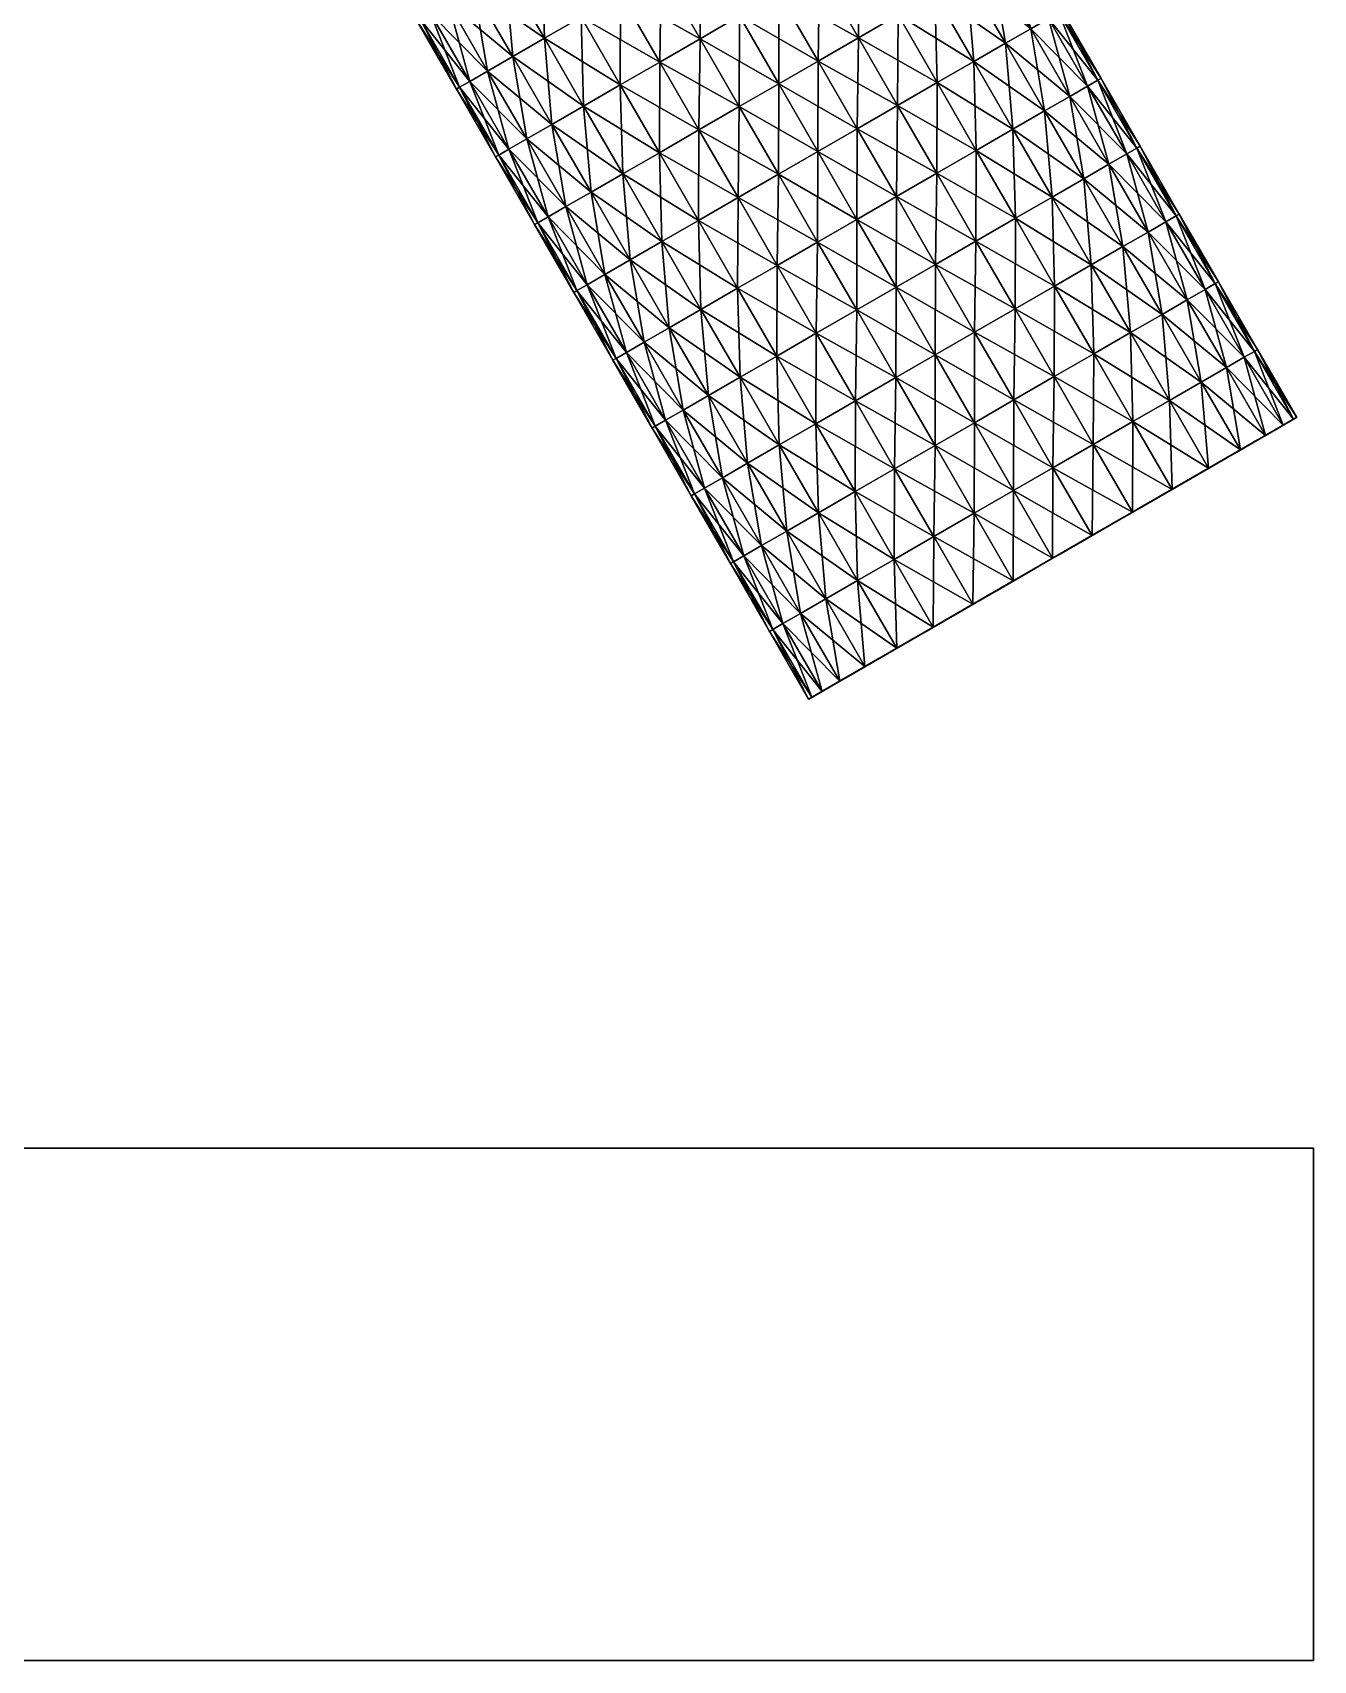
# Model space of a CAD drawing. Extents: x -5 to 5, y -7 to 5.
# Drawn here: x 0 to 5, y -7 to -0.64 of the extents above; entities that cross this region are included whole.
import ezdxf

# ---------------------------------------------------------------- set-up
doc = ezdxf.new("R2010")
doc.units = 0

msp = doc.modelspace()

# ---------------------------------------------------------------- linework, layer by layer
at = {"layer": 'Corpo'}
for points in [[(5, -7), (5, -5), (-5, -5), (-5, -7)], [(5, -5), (-5, -5), (-5, -5, 12), (5, -5, 12)], [(5, -7, 12), (5, -5, 12), (-5, -5, 12), (-5, -7, 12)], [(5, -7), (5, -5), (5, -5, 12), (5, -7, 12)], [(5, -7), (-5, -7), (-5, -7, 12), (5, -7, 12)]]:
    msp.add_3dface(points, dxfattribs=at)

# ---------------------------------------------------------------- meshes
at = {"layer": 'Layer0'}
mesh = msp.add_polyface(dxfattribs=at)
corners = [(1.05579, 0.200138, 3.27749), (1.24843, -0.041468, 3.45961), (1.20857, -0.064481, 3.27749), (1.04331, 0.192931, 3.1), (1.19609, -0.071688, 3.1), (1.05579, 0.200138, 2.92251), (1.20857, -0.064481, 2.92251), (1.09565, 0.223151, 2.74039), (1.24843, -0.041468, 2.74039), (1.53983, 0.12677, 3.94597), (1.69261, -0.137849, 3.94597), (1.41608, 0.055325, 3.80308), (1.56886, -0.209294, 3.80308), (1.31778, -0.001431, 3.63795), (1.47056, -0.26605, 3.63795), (1.40121, -0.306086, 3.45961), (1.36135, -0.3291, 3.27749), (1.34887, -0.336307, 3.1), (1.36135, -0.3291, 2.92251), (1.40121, -0.306086, 2.74039), (1.31778, -0.001431, 2.56205), (1.47056, -0.26605, 2.56205), (1.41608, 0.055325, 2.39692), (1.56886, -0.209294, 2.39692), (1.53983, 0.12677, 2.25403), (1.69261, -0.137849, 2.25403), (1.72164, -0.473913, 3.80308), (1.62333, -0.530669, 3.63795), (1.55399, -0.570705, 3.45961), (1.51413, -0.593718, 3.27749), (1.50165, -0.600926, 3.1), (1.51413, -0.593718, 2.92251), (1.55399, -0.570705, 2.74039), (1.62333, -0.530669, 2.56205), (1.70677, -0.835324, 3.45961)]
mesh.append_faces([[corners[k] for k in face] for face in [(0, 1, 2), (3, 2, 4), (5, 4, 6), (7, 6, 8), (9, 10, 11), (11, 10, 12), (11, 12, 13), (13, 12, 14), (13, 14, 1), (1, 14, 15), (1, 15, 2), (2, 15, 16), (2, 16, 4), (4, 16, 17), (4, 17, 6), (6, 17, 18), (6, 18, 8), (8, 18, 19), (8, 19, 20), (20, 19, 21), (20, 21, 22), (22, 21, 23), (22, 23, 24), (24, 23, 25), (12, 26, 14), (14, 26, 27), (14, 27, 15), (15, 27, 28), (15, 28, 16), (16, 28, 29), (16, 29, 17), (17, 29, 30), (17, 30, 18), (18, 30, 31), (18, 31, 19), (19, 31, 32), (19, 32, 21), (21, 32, 33), (21, 33, 23), (28, 34, 29)]])
mesh = msp.add_polyface(dxfattribs=at)
corners = [(3.50734, 0.204235, 3.45961), (3.69997, -0.03737, 3.27749), (3.66011, -0.060383, 3.45961), (3.59077, -0.10042, 2.56205), (3.64524, -0.421795, 2.39692), (3.74355, -0.365039, 2.56205), (3.66011, -0.060383, 2.74039), (3.81289, -0.325002, 2.74039), (3.69997, -0.03737, 2.92251), (3.85275, -0.301989, 2.92251), (3.71246, -0.030163, 3.1), (3.86523, -0.294782, 3.1), (3.85275, -0.301989, 3.27749), (3.81289, -0.325002, 3.45961), (3.59077, -0.10042, 3.63795), (3.74355, -0.365039, 3.63795), (3.49246, -0.157176, 3.80308), (3.64524, -0.421795, 3.80308), (3.5215, -0.49324, 2.25403), (3.67427, -0.757859, 2.25403), (3.79802, -0.686414, 2.39692), (3.89632, -0.629658, 2.56205), (3.96567, -0.589621, 2.74039), (4.00553, -0.566608, 2.92251), (4.01801, -0.559401, 3.1), (4.00553, -0.566608, 3.27749), (3.96567, -0.589621, 3.45961), (3.89632, -0.629658, 3.63795), (3.79802, -0.686414, 3.80308), (3.5215, -0.49324, 3.94597), (3.67427, -0.757859, 3.94597), (4.11845, -0.85424, 2.74039), (4.15831, -0.831227, 2.92251), (4.17079, -0.82402, 3.1), (4.15831, -0.831227, 3.27749), (4.11845, -0.85424, 3.45961)]
mesh.append_faces([[corners[k] for k in face] for face in [(0, 1, 2), (3, 4, 5), (3, 5, 6), (6, 5, 7), (6, 7, 8), (8, 7, 9), (8, 9, 10), (10, 9, 11), (10, 11, 1), (1, 11, 12), (1, 12, 2), (2, 12, 13), (2, 13, 14), (14, 13, 15), (14, 15, 16), (16, 15, 17), (18, 19, 4), (4, 19, 20), (4, 20, 5), (5, 20, 21), (5, 21, 7), (7, 21, 22), (7, 22, 9), (9, 22, 23), (9, 23, 11), (11, 23, 24), (11, 24, 12), (12, 24, 25), (12, 25, 13), (13, 25, 26), (13, 26, 15), (15, 26, 27), (15, 27, 17), (17, 27, 28), (17, 28, 29), (29, 28, 30), (22, 31, 23), (23, 32, 24), (24, 33, 25), (25, 34, 26), (26, 35, 27)]])
mesh = msp.add_polyface(dxfattribs=at)
corners = [(1.69261, -0.137849, 3.94597), (1.9884, -0.319899, 4.05949), (1.84538, -0.402468, 3.94597), (1.56886, -0.209294, 3.80308), (1.72164, -0.473913, 3.80308), (1.56886, -0.209294, 2.39692), (1.62333, -0.530669, 2.56205), (1.72164, -0.473913, 2.39692), (1.69261, -0.137849, 2.25403), (1.84538, -0.402468, 2.25403), (1.83562, -0.05528, 2.14051), (1.9884, -0.319899, 2.14051), (2.30056, -0.139672, 4.18559), (2.60705, -0.315544, 4.2), (2.45334, -0.404291, 4.18559), (2.14285, -0.230728, 4.13956), (2.29562, -0.495347, 4.13956), (2.14118, -0.584517, 4.05949), (1.99816, -0.667087, 3.94597), (1.87442, -0.738531, 3.80308), (1.62333, -0.530669, 3.63795), (1.77611, -0.795288, 3.63795), (1.55399, -0.570705, 3.45961), (1.55399, -0.570705, 2.74039), (1.70677, -0.835324, 2.74039), (1.77611, -0.795288, 2.56205), (1.87442, -0.738531, 2.39692), (1.99816, -0.667087, 2.25403), (2.14118, -0.584517, 2.14051), (2.14285, -0.230728, 2.06044), (2.29562, -0.495347, 2.06044), (2.30056, -0.139672, 2.01441), (2.45334, -0.404291, 2.01441), (2.45427, -0.050926, 2), (2.60705, -0.315544, 2), (2.75983, -0.580163, 4.2), (2.60612, -0.668909, 4.18559), (2.4484, -0.759966, 4.13956), (2.29395, -0.849136, 2.14051), (2.4484, -0.759966, 2.06044), (2.60612, -0.668909, 2.01441), (2.75983, -0.580163, 2)]
mesh.append_faces([[corners[k] for k in face] for face in [(0, 1, 2), (0, 2, 3), (3, 2, 4), (5, 6, 7), (5, 7, 8), (8, 7, 9), (10, 9, 11), (12, 13, 14), (12, 14, 15), (15, 14, 16), (15, 16, 1), (1, 16, 17), (1, 17, 2), (2, 17, 18), (2, 18, 4), (4, 18, 19), (4, 19, 20), (20, 21, 22), (23, 24, 6), (6, 25, 7), (7, 25, 26), (7, 26, 9), (9, 26, 27), (9, 27, 11), (11, 27, 28), (11, 28, 29), (29, 28, 30), (29, 30, 31), (31, 30, 32), (33, 32, 34), (13, 35, 14), (14, 35, 36), (14, 36, 16), (16, 36, 37), (16, 37, 17), (28, 38, 30), (30, 39, 32), (32, 39, 40), (32, 40, 34), (34, 40, 41)]])
mesh = msp.add_polyface(dxfattribs=at)
corners = [(2.76076, -0.226798, 2.01441), (2.75983, -0.580163, 2), (2.91354, -0.491417, 2.01441), (2.60705, -0.315544, 4.2), (2.91354, -0.491417, 4.18559), (2.75983, -0.580163, 4.2), (2.91261, -0.844782, 2), (3.06632, -0.756036, 2.01441), (3.07126, -0.400361, 2.06044), (3.22403, -0.66498, 2.06044), (3.2257, -0.31119, 2.14051), (3.37848, -0.575809, 2.14051), (3.36872, -0.228621, 2.25403), (3.5215, -0.49324, 2.25403), (3.2257, -0.31119, 4.05949), (3.5215, -0.49324, 3.94597), (3.37848, -0.575809, 4.05949), (3.07126, -0.400361, 4.13956), (3.22403, -0.66498, 4.13956), (3.06632, -0.756036, 4.18559), (2.91261, -0.844782, 4.2), (3.06538, -1.1094, 2), (3.2191, -1.02065, 2.01441), (3.37681, -0.929598, 2.06044), (3.53126, -0.840428, 2.14051), (3.67427, -0.757859, 2.25403), (3.67427, -0.757859, 3.94597), (3.53126, -0.840428, 4.05949), (3.37681, -0.929598, 4.13956), (3.2191, -1.02065, 4.18559), (3.06538, -1.1094, 4.2), (3.37187, -1.28527, 2.01441), (3.52959, -1.19422, 2.06044), (3.68404, -1.10505, 2.14051), (3.68404, -1.10505, 4.05949), (3.52959, -1.19422, 4.13956), (3.37187, -1.28527, 4.18559)]
mesh.append_faces([[corners[k] for k in face] for face in [(0, 1, 2), (3, 4, 5), (1, 6, 2), (2, 6, 7), (2, 7, 8), (8, 7, 9), (8, 9, 10), (10, 9, 11), (12, 11, 13), (14, 15, 16), (17, 16, 18), (17, 18, 4), (4, 18, 19), (4, 19, 5), (5, 19, 20), (6, 21, 7), (7, 21, 22), (7, 22, 9), (9, 22, 23), (9, 23, 11), (11, 23, 24), (11, 24, 13), (13, 24, 25), (15, 26, 16), (16, 26, 27), (16, 27, 18), (18, 27, 28), (18, 28, 19), (19, 28, 29), (19, 29, 20), (20, 29, 30), (22, 31, 23), (23, 31, 32), (23, 32, 24), (24, 32, 33), (27, 34, 28), (28, 34, 35), (28, 35, 29), (29, 35, 36), (29, 36, 30)]])
mesh = msp.add_polyface(dxfattribs=at)
corners = [(2.14118, -0.584517, 4.05949), (2.4484, -0.759966, 4.13956), (2.29395, -0.849136, 4.05949), (2.29562, -0.495347, 2.06044), (2.29395, -0.849136, 2.14051), (2.4484, -0.759966, 2.06044), (2.60612, -0.668909, 4.18559), (2.75889, -0.933528, 4.18559), (2.60118, -1.02458, 4.13956), (2.44673, -1.11376, 4.05949), (2.15094, -0.931706, 3.94597), (2.30372, -1.19632, 3.94597), (2.30372, -1.19632, 2.25403), (2.44673, -1.11376, 2.14051), (2.60118, -1.02458, 2.06044), (2.60612, -0.668909, 2.01441), (2.75889, -0.933528, 2.01441), (2.75396, -1.2892, 4.13956), (2.59951, -1.37837, 4.05949), (2.4565, -1.46094, 3.94597), (2.17997, -1.26777, 3.80308), (2.33275, -1.53239, 3.80308), (2.17997, -1.26777, 2.39692), (2.33275, -1.53239, 2.39692), (2.4565, -1.46094, 2.25403), (2.59951, -1.37837, 2.14051), (2.75396, -1.2892, 2.06044), (2.75229, -1.64299, 4.05949), (2.60927, -1.72556, 3.94597), (2.48553, -1.79701, 3.80308), (2.23444, -1.58914, 3.63795), (2.38722, -1.85376, 3.63795), (2.1651, -1.62918, 3.45961), (2.31788, -1.8938, 3.45961), (2.23444, -1.58914, 2.56205), (2.31788, -1.8938, 2.74039), (2.38722, -1.85376, 2.56205), (2.48553, -1.79701, 2.39692), (2.60927, -1.72556, 2.25403), (2.75229, -1.64299, 2.14051), (2.76205, -1.99018, 3.94597)]
mesh.append_faces([[corners[k] for k in face] for face in [(0, 1, 2), (3, 4, 5), (6, 7, 1), (1, 7, 8), (1, 8, 2), (2, 8, 9), (2, 9, 10), (10, 9, 11), (4, 12, 13), (4, 13, 5), (5, 13, 14), (5, 14, 15), (15, 14, 16), (8, 17, 9), (9, 17, 18), (9, 18, 11), (11, 18, 19), (11, 19, 20), (20, 19, 21), (22, 23, 12), (12, 23, 24), (12, 24, 13), (13, 24, 25), (13, 25, 14), (14, 25, 26), (18, 27, 19), (19, 27, 28), (19, 28, 21), (21, 28, 29), (21, 29, 30), (30, 29, 31), (32, 31, 33), (34, 35, 36), (34, 36, 23), (23, 36, 37), (23, 37, 24), (24, 37, 38), (24, 38, 25), (25, 38, 39), (28, 40, 29)]])
mesh = msp.add_polyface(dxfattribs=at)
corners = [(1.62333, -0.530669, 3.63795), (1.87442, -0.738531, 3.80308), (1.77611, -0.795288, 3.63795), (1.55399, -0.570705, 3.45961), (1.70677, -0.835324, 3.45961), (1.51413, -0.593718, 3.27749), (1.66691, -0.858337, 3.27749), (1.50165, -0.600926, 3.1), (1.65442, -0.865544, 3.1), (1.51413, -0.593718, 2.92251), (1.66691, -0.858337, 2.92251), (1.55399, -0.570705, 2.74039), (1.70677, -0.835324, 2.74039), (1.62333, -0.530669, 2.56205), (1.77611, -0.795288, 2.56205), (2.14118, -0.584517, 4.05949), (2.29395, -0.849136, 4.05949), (1.99816, -0.667087, 3.94597), (2.15094, -0.931706, 3.94597), (2.02719, -1.00315, 3.80308), (1.92889, -1.05991, 3.63795), (1.85954, -1.09994, 3.45961), (1.81968, -1.12296, 3.27749), (1.8072, -1.13016, 3.1), (1.81968, -1.12296, 2.92251), (1.85954, -1.09994, 2.74039), (1.92889, -1.05991, 2.56205), (1.87442, -0.738531, 2.39692), (2.02719, -1.00315, 2.39692), (1.99816, -0.667087, 2.25403), (2.15094, -0.931706, 2.25403), (2.14118, -0.584517, 2.14051), (2.29395, -0.849136, 2.14051), (2.30372, -1.19632, 3.94597), (2.17997, -1.26777, 3.80308), (2.08167, -1.32453, 2.56205), (2.17997, -1.26777, 2.39692), (2.30372, -1.19632, 2.25403)]
mesh.append_faces([[corners[k] for k in face] for face in [(0, 1, 2), (3, 2, 4), (5, 4, 6), (5, 6, 7), (7, 6, 8), (7, 8, 9), (9, 8, 10), (9, 10, 11), (11, 10, 12), (13, 12, 14), (15, 16, 17), (17, 16, 18), (17, 18, 1), (1, 18, 19), (1, 19, 2), (2, 19, 20), (2, 20, 4), (4, 20, 21), (4, 21, 6), (6, 21, 22), (6, 22, 8), (8, 22, 23), (8, 23, 10), (10, 23, 24), (10, 24, 12), (12, 24, 25), (12, 25, 14), (14, 25, 26), (14, 26, 27), (27, 26, 28), (27, 28, 29), (29, 28, 30), (29, 30, 31), (31, 30, 32), (18, 33, 19), (19, 33, 34), (19, 34, 20), (26, 35, 28), (28, 36, 30), (30, 36, 37), (30, 37, 32)]])
mesh = msp.add_polyface(dxfattribs=at)
corners = [(3.53126, -0.840428, 2.14051), (3.68404, -1.10505, 2.14051), (3.67427, -0.757859, 2.25403), (3.82705, -1.02248, 2.25403), (3.79802, -0.686414, 2.39692), (3.9508, -0.951033, 2.39692), (3.89632, -0.629658, 2.56205), (4.0491, -0.894277, 2.56205), (3.96567, -0.589621, 2.74039), (4.11845, -0.85424, 2.74039), (4.00553, -0.566608, 2.92251), (4.15831, -0.831227, 2.92251), (4.01801, -0.559401, 3.1), (4.17079, -0.82402, 3.1), (4.00553, -0.566608, 3.27749), (4.15831, -0.831227, 3.27749), (3.96567, -0.589621, 3.45961), (4.11845, -0.85424, 3.45961), (3.89632, -0.629658, 3.63795), (4.0491, -0.894277, 3.63795), (3.79802, -0.686414, 3.80308), (3.9508, -0.951033, 3.80308), (3.67427, -0.757859, 3.94597), (3.82705, -1.02248, 3.94597), (3.53126, -0.840428, 4.05949), (3.68404, -1.10505, 4.05949), (3.83681, -1.36967, 2.14051), (3.97983, -1.2871, 2.25403), (4.10357, -1.21565, 2.39692), (4.20188, -1.1589, 2.56205), (4.27122, -1.11886, 2.74039), (4.31108, -1.09585, 2.92251), (4.32357, -1.08864, 3.1), (4.31108, -1.09585, 3.27749), (4.27122, -1.11886, 3.45961), (4.20188, -1.1589, 3.63795), (4.10357, -1.21565, 3.80308), (3.97983, -1.2871, 3.94597)]
mesh.append_faces([[corners[k] for k in face] for face in [(0, 1, 2), (2, 1, 3), (2, 3, 4), (4, 3, 5), (4, 5, 6), (6, 5, 7), (6, 7, 8), (8, 7, 9), (10, 9, 11), (12, 11, 13), (14, 13, 15), (16, 15, 17), (18, 17, 19), (18, 19, 20), (20, 19, 21), (20, 21, 22), (22, 21, 23), (22, 23, 24), (24, 23, 25), (1, 26, 3), (3, 27, 5), (5, 27, 28), (5, 28, 7), (7, 28, 29), (7, 29, 9), (9, 29, 30), (9, 30, 11), (11, 30, 31), (11, 31, 13), (13, 31, 32), (13, 32, 15), (15, 32, 33), (15, 33, 17), (17, 33, 34), (17, 34, 19), (19, 34, 35), (19, 35, 21), (21, 35, 36), (21, 36, 23), (23, 37, 25)]])
mesh = msp.add_polyface(dxfattribs=at)
corners = [(2.75983, -0.580163, 4.2), (2.91261, -0.844782, 4.2), (2.60612, -0.668909, 4.18559), (2.75889, -0.933528, 4.18559), (2.60612, -0.668909, 2.01441), (2.75889, -0.933528, 2.01441), (2.75983, -0.580163, 2), (2.91261, -0.844782, 2), (3.06538, -1.1094, 4.2), (2.91167, -1.19815, 4.18559), (2.60118, -1.02458, 4.13956), (2.75396, -1.2892, 4.13956), (2.60118, -1.02458, 2.06044), (2.75396, -1.2892, 2.06044), (2.91167, -1.19815, 2.01441), (3.06538, -1.1094, 2), (3.21816, -1.37402, 4.2), (3.06445, -1.46277, 4.18559), (2.90673, -1.55382, 4.13956), (2.59951, -1.37837, 4.05949), (2.75229, -1.64299, 4.05949), (2.59951, -1.37837, 2.14051), (2.75229, -1.64299, 2.14051), (2.90673, -1.55382, 2.06044), (3.06445, -1.46277, 2.01441), (3.21816, -1.37402, 2), (3.37094, -1.63864, 4.2), (3.21723, -1.72738, 4.18559), (3.05951, -1.81844, 4.13956), (2.90506, -1.90761, 4.05949), (2.60927, -1.72556, 3.94597), (2.60927, -1.72556, 2.25403), (2.76205, -1.99018, 2.25403), (2.90506, -1.90761, 2.14051), (3.05951, -1.81844, 2.06044), (3.21723, -1.72738, 2.01441), (3.37094, -1.63864, 2), (3.52372, -1.90326, 4.2), (3.37, -1.992, 2.01441), (3.52372, -1.90326, 2)]
mesh.append_faces([[corners[k] for k in face] for face in [(0, 1, 2), (2, 1, 3), (4, 5, 6), (6, 5, 7), (1, 8, 3), (3, 8, 9), (3, 9, 10), (10, 9, 11), (12, 13, 5), (5, 13, 14), (5, 14, 7), (7, 14, 15), (8, 16, 9), (9, 16, 17), (9, 17, 11), (11, 17, 18), (11, 18, 19), (19, 18, 20), (21, 22, 13), (13, 22, 23), (13, 23, 14), (14, 23, 24), (14, 24, 15), (15, 24, 25), (16, 26, 17), (17, 26, 27), (17, 27, 18), (18, 27, 28), (18, 28, 20), (20, 28, 29), (20, 29, 30), (31, 32, 22), (22, 33, 23), (23, 33, 34), (23, 34, 24), (24, 34, 35), (24, 35, 25), (25, 35, 36), (26, 37, 27), (35, 38, 36), (36, 38, 39)]])
mesh = msp.add_polyface(dxfattribs=at)
corners = [(1.92889, -1.05991, 3.63795), (2.17997, -1.26777, 3.80308), (2.08167, -1.32453, 3.63795), (1.85954, -1.09994, 3.45961), (2.01232, -1.36456, 3.45961), (1.81968, -1.12296, 3.27749), (1.97246, -1.38758, 3.27749), (1.8072, -1.13016, 3.1), (1.95998, -1.39478, 3.1), (1.81968, -1.12296, 2.92251), (1.97246, -1.38758, 2.92251), (1.85954, -1.09994, 2.74039), (2.01232, -1.36456, 2.74039), (1.92889, -1.05991, 2.56205), (2.08167, -1.32453, 2.56205), (2.02719, -1.00315, 2.39692), (2.17997, -1.26777, 2.39692), (2.33275, -1.53239, 3.80308), (2.23444, -1.58914, 3.63795), (2.1651, -1.62918, 3.45961), (2.12524, -1.65219, 3.27749), (2.11276, -1.6594, 3.1), (2.12524, -1.65219, 2.92251), (2.1651, -1.62918, 2.74039), (2.23444, -1.58914, 2.56205), (2.33275, -1.53239, 2.39692), (2.38722, -1.85376, 3.63795), (2.31788, -1.8938, 3.45961), (2.27802, -1.91681, 3.27749), (2.26553, -1.92402, 3.1), (2.27802, -1.91681, 2.92251), (2.31788, -1.8938, 2.74039)]
mesh.append_faces([[corners[k] for k in face] for face in [(0, 1, 2), (0, 2, 3), (3, 2, 4), (3, 4, 5), (5, 4, 6), (5, 6, 7), (7, 6, 8), (7, 8, 9), (9, 8, 10), (9, 10, 11), (11, 10, 12), (11, 12, 13), (13, 12, 14), (15, 14, 16), (1, 17, 2), (2, 17, 18), (2, 18, 4), (4, 18, 19), (4, 19, 6), (6, 19, 20), (6, 20, 8), (8, 20, 21), (8, 21, 10), (10, 21, 22), (10, 22, 12), (12, 22, 23), (12, 23, 14), (14, 23, 24), (14, 24, 16), (16, 24, 25), (18, 26, 19), (19, 27, 20), (20, 27, 28), (20, 28, 21), (21, 28, 29), (21, 29, 22), (22, 29, 30), (22, 30, 23), (23, 30, 31), (23, 31, 24)]])
mesh = msp.add_polyface(dxfattribs=at)
corners = [(3.06538, -1.1094, 2), (3.21816, -1.37402, 2), (3.2191, -1.02065, 2.01441), (3.37187, -1.28527, 2.01441), (3.06538, -1.1094, 4.2), (3.37187, -1.28527, 4.18559), (3.21816, -1.37402, 4.2), (3.37094, -1.63864, 2), (3.52465, -1.54989, 2.01441), (3.52959, -1.19422, 2.06044), (3.68237, -1.45884, 2.06044), (3.68404, -1.10505, 2.14051), (3.83681, -1.36967, 2.14051), (3.82705, -1.02248, 2.25403), (3.97983, -1.2871, 2.25403), (3.82705, -1.02248, 3.94597), (4.10357, -1.21565, 3.80308), (3.97983, -1.2871, 3.94597), (3.68404, -1.10505, 4.05949), (3.83681, -1.36967, 4.05949), (3.52959, -1.19422, 4.13956), (3.68237, -1.45884, 4.13956), (3.52465, -1.54989, 4.18559), (3.37094, -1.63864, 4.2), (3.67743, -1.81451, 2.01441), (3.83514, -1.72346, 2.06044), (3.98959, -1.63428, 2.14051), (4.13261, -1.55172, 2.25403), (4.10357, -1.21565, 2.39692), (4.25635, -1.48027, 2.39692), (4.20188, -1.1589, 2.56205), (4.20188, -1.1589, 3.63795), (4.35466, -1.42351, 3.63795), (4.25635, -1.48027, 3.80308), (4.13261, -1.55172, 3.94597), (3.98959, -1.63428, 4.05949), (3.83514, -1.72346, 4.13956), (3.67743, -1.81451, 4.18559), (4.14237, -1.8989, 2.14051), (4.28538, -1.81633, 2.25403), (4.40913, -1.74489, 3.80308), (4.28538, -1.81633, 3.94597)]
mesh.append_faces([[corners[k] for k in face] for face in [(0, 1, 2), (2, 1, 3), (4, 5, 6), (1, 7, 3), (3, 7, 8), (3, 8, 9), (9, 8, 10), (9, 10, 11), (11, 10, 12), (13, 12, 14), (15, 16, 17), (18, 17, 19), (18, 19, 20), (20, 19, 21), (20, 21, 5), (5, 21, 22), (5, 22, 6), (6, 22, 23), (8, 24, 10), (10, 24, 25), (10, 25, 12), (12, 25, 26), (12, 26, 14), (14, 26, 27), (14, 27, 28), (28, 27, 29), (28, 29, 30), (31, 32, 16), (16, 32, 33), (16, 33, 17), (17, 33, 34), (17, 34, 19), (19, 34, 35), (19, 35, 21), (21, 35, 36), (21, 36, 22), (22, 37, 23), (26, 38, 27), (27, 39, 29), (33, 40, 34), (34, 41, 35)]])
mesh = msp.add_polyface(dxfattribs=at)
corners = [(4.20188, -1.1589, 2.56205), (4.25635, -1.48027, 2.39692), (4.35466, -1.42351, 2.56205), (4.27122, -1.11886, 2.74039), (4.424, -1.38348, 2.74039), (4.31108, -1.09585, 2.92251), (4.46386, -1.36046, 2.92251), (4.32357, -1.08864, 3.1), (4.47635, -1.35326, 3.1), (4.31108, -1.09585, 3.27749), (4.46386, -1.36046, 3.27749), (4.27122, -1.11886, 3.45961), (4.424, -1.38348, 3.45961), (4.20188, -1.1589, 3.63795), (4.35466, -1.42351, 3.63795), (4.28538, -1.81633, 2.25403), (4.40913, -1.74489, 2.39692), (4.50743, -1.68813, 2.56205), (4.57678, -1.6481, 2.74039), (4.61664, -1.62508, 2.92251), (4.62912, -1.61788, 3.1), (4.61664, -1.62508, 3.27749), (4.57678, -1.6481, 3.45961), (4.50743, -1.68813, 3.63795), (4.25635, -1.48027, 3.80308), (4.40913, -1.74489, 3.80308), (4.13261, -1.55172, 3.94597), (4.28538, -1.81633, 3.94597), (4.66021, -1.95275, 2.56205), (4.72956, -1.91272, 2.74039), (4.76942, -1.8897, 2.92251), (4.7819, -1.8825, 3.1), (4.76942, -1.8897, 3.27749), (4.72956, -1.91272, 3.45961), (4.66021, -1.95275, 3.63795)]
mesh.append_faces([[corners[k] for k in face] for face in [(0, 1, 2), (0, 2, 3), (3, 2, 4), (3, 4, 5), (5, 4, 6), (5, 6, 7), (7, 6, 8), (7, 8, 9), (9, 8, 10), (9, 10, 11), (11, 10, 12), (11, 12, 13), (13, 12, 14), (1, 15, 16), (1, 16, 2), (2, 16, 17), (2, 17, 4), (4, 17, 18), (4, 18, 6), (6, 18, 19), (6, 19, 8), (8, 19, 20), (8, 20, 10), (10, 20, 21), (10, 21, 12), (12, 21, 22), (12, 22, 14), (14, 22, 23), (14, 23, 24), (24, 23, 25), (26, 25, 27), (17, 28, 18), (18, 29, 19), (19, 29, 30), (19, 30, 20), (20, 30, 31), (20, 31, 21), (21, 31, 32), (21, 32, 22), (22, 33, 23), (23, 34, 25)]])
mesh = msp.add_polyface(dxfattribs=at)
corners = [(3.37094, -1.63864, 2), (3.52372, -1.90326, 2), (3.52465, -1.54989, 2.01441), (3.67743, -1.81451, 2.01441), (3.52465, -1.54989, 4.18559), (3.83514, -1.72346, 4.13956), (3.67743, -1.81451, 4.18559), (3.37094, -1.63864, 4.2), (3.52372, -1.90326, 4.2), (3.6765, -2.16788, 2), (3.83021, -2.07913, 2.01441), (3.83514, -1.72346, 2.06044), (3.98792, -1.98807, 2.06044), (3.98959, -1.63428, 2.14051), (4.14237, -1.8989, 2.14051), (4.13261, -1.55172, 2.25403), (4.28538, -1.81633, 2.25403), (3.98959, -1.63428, 4.05949), (4.28538, -1.81633, 3.94597), (4.14237, -1.8989, 4.05949), (3.98792, -1.98807, 4.13956), (3.83021, -2.07913, 4.18559), (3.6765, -2.16788, 4.2), (3.82927, -2.4325, 2), (3.98299, -2.34375, 2.01441), (4.1407, -2.25269, 2.06044), (4.29515, -2.16352, 2.14051), (4.29515, -2.16352, 4.05949), (4.1407, -2.25269, 4.13956), (3.98299, -2.34375, 4.18559), (3.82927, -2.4325, 4.2), (3.98205, -2.69711, 2), (4.13576, -2.60837, 2.01441), (4.29348, -2.51731, 2.06044), (4.29348, -2.51731, 4.13956), (4.13576, -2.60837, 4.18559), (3.98205, -2.69711, 4.2)]
mesh.append_faces([[corners[k] for k in face] for face in [(0, 1, 2), (2, 1, 3), (4, 5, 6), (7, 6, 8), (1, 9, 3), (3, 9, 10), (3, 10, 11), (11, 10, 12), (11, 12, 13), (13, 12, 14), (15, 14, 16), (17, 18, 19), (17, 19, 5), (5, 19, 20), (5, 20, 6), (6, 20, 21), (6, 21, 8), (8, 21, 22), (9, 23, 10), (10, 23, 24), (10, 24, 12), (12, 24, 25), (12, 25, 14), (14, 25, 26), (14, 26, 16), (19, 27, 20), (20, 27, 28), (20, 28, 21), (21, 28, 29), (21, 29, 22), (22, 29, 30), (23, 31, 24), (24, 31, 32), (24, 32, 25), (25, 32, 33), (25, 33, 26), (28, 34, 29), (29, 34, 35), (29, 35, 30), (30, 35, 36)]])
mesh = msp.add_polyface(dxfattribs=at)
corners = [(2.60927, -1.72556, 3.94597), (2.90506, -1.90761, 4.05949), (2.76205, -1.99018, 3.94597), (2.48553, -1.79701, 3.80308), (2.6383, -2.06163, 3.80308), (2.38722, -1.85376, 3.63795), (2.54, -2.11838, 3.63795), (2.31788, -1.8938, 3.45961), (2.47065, -2.15842, 3.45961), (2.27802, -1.91681, 3.27749), (2.43079, -2.18143, 3.27749), (2.26553, -1.92402, 3.1), (2.41831, -2.18864, 3.1), (2.27802, -1.91681, 2.92251), (2.43079, -2.18143, 2.92251), (2.31788, -1.8938, 2.74039), (2.47065, -2.15842, 2.74039), (2.38722, -1.85376, 2.56205), (2.54, -2.11838, 2.56205), (2.48553, -1.79701, 2.39692), (2.6383, -2.06163, 2.39692), (2.60927, -1.72556, 2.25403), (2.76205, -1.99018, 2.25403), (2.75229, -1.64299, 2.14051), (2.90506, -1.90761, 2.14051), (3.05784, -2.17223, 4.05949), (2.91483, -2.2548, 3.94597), (2.79108, -2.32625, 3.80308), (2.69278, -2.383, 3.63795), (2.62343, -2.42304, 3.45961), (2.58357, -2.44605, 3.27749), (2.57109, -2.45326, 3.1), (2.58357, -2.44605, 2.92251), (2.62343, -2.42304, 2.74039), (2.69278, -2.383, 2.56205), (2.79108, -2.32625, 2.39692), (2.91483, -2.2548, 2.25403), (3.05784, -2.17223, 2.14051)]
mesh.append_faces([[corners[k] for k in face] for face in [(0, 1, 2), (3, 2, 4), (3, 4, 5), (5, 4, 6), (5, 6, 7), (7, 6, 8), (7, 8, 9), (9, 8, 10), (9, 10, 11), (11, 10, 12), (11, 12, 13), (13, 12, 14), (13, 14, 15), (15, 14, 16), (15, 16, 17), (17, 16, 18), (17, 18, 19), (19, 18, 20), (19, 20, 21), (21, 20, 22), (23, 22, 24), (1, 25, 2), (2, 25, 26), (2, 26, 4), (4, 26, 27), (4, 27, 6), (6, 27, 28), (6, 28, 8), (8, 28, 29), (8, 29, 10), (10, 30, 12), (12, 31, 14), (14, 32, 16), (16, 33, 18), (18, 33, 34), (18, 34, 20), (20, 34, 35), (20, 35, 22), (22, 35, 36), (22, 36, 24), (24, 36, 37)]])
mesh = msp.add_polyface(dxfattribs=at)
corners = [(4.28538, -1.81633, 2.25403), (4.29515, -2.16352, 2.14051), (4.43816, -2.08095, 2.25403), (4.40913, -1.74489, 2.39692), (4.56191, -2.00951, 2.39692), (4.50743, -1.68813, 2.56205), (4.66021, -1.95275, 2.56205), (4.57678, -1.6481, 2.74039), (4.72956, -1.91272, 2.74039), (4.57678, -1.6481, 3.45961), (4.76942, -1.8897, 3.27749), (4.72956, -1.91272, 3.45961), (4.50743, -1.68813, 3.63795), (4.66021, -1.95275, 3.63795), (4.40913, -1.74489, 3.80308), (4.56191, -2.00951, 3.80308), (4.28538, -1.81633, 3.94597), (4.43816, -2.08095, 3.94597), (4.14237, -1.8989, 4.05949), (4.29515, -2.16352, 4.05949), (4.29348, -2.51731, 2.06044), (4.44793, -2.42814, 2.14051), (4.59094, -2.34557, 2.25403), (4.71469, -2.27413, 2.39692), (4.81299, -2.21737, 2.56205), (4.88234, -2.17733, 2.74039), (4.76942, -1.8897, 2.92251), (4.9222, -2.15432, 2.92251), (4.7819, -1.8825, 3.1), (4.93468, -2.14711, 3.1), (4.9222, -2.15432, 3.27749), (4.88234, -2.17733, 3.45961), (4.81299, -2.21737, 3.63795), (4.71469, -2.27413, 3.80308), (4.59094, -2.34557, 3.94597), (4.44793, -2.42814, 4.05949), (4.1407, -2.25269, 4.13956), (4.29348, -2.51731, 4.13956)]
mesh.append_faces([[corners[k] for k in face] for face in [(0, 1, 2), (0, 2, 3), (3, 2, 4), (3, 4, 5), (5, 4, 6), (7, 6, 8), (9, 10, 11), (12, 11, 13), (14, 13, 15), (14, 15, 16), (16, 15, 17), (16, 17, 18), (18, 17, 19), (1, 20, 21), (1, 21, 2), (2, 21, 22), (2, 22, 4), (4, 22, 23), (4, 23, 6), (6, 23, 24), (6, 24, 8), (8, 24, 25), (8, 25, 26), (26, 25, 27), (26, 27, 28), (28, 27, 29), (28, 29, 10), (10, 29, 30), (10, 30, 11), (11, 30, 31), (11, 31, 13), (13, 31, 32), (13, 32, 15), (15, 32, 33), (15, 33, 17), (17, 33, 34), (17, 34, 19), (19, 34, 35), (19, 35, 36), (36, 35, 37)]])
mesh = msp.add_polyface(dxfattribs=at)
corners = [(3.21723, -1.72738, 4.18559), (3.52372, -1.90326, 4.2), (3.37, -1.992, 4.18559), (3.05951, -1.81844, 4.13956), (3.21229, -2.08306, 4.13956), (2.90506, -1.90761, 4.05949), (3.05784, -2.17223, 4.05949), (2.90506, -1.90761, 2.14051), (3.05784, -2.17223, 2.14051), (3.05951, -1.81844, 2.06044), (3.21229, -2.08306, 2.06044), (3.21723, -1.72738, 2.01441), (3.37, -1.992, 2.01441), (3.6765, -2.16788, 4.2), (3.52278, -2.25662, 4.18559), (3.36507, -2.34768, 4.13956), (3.21062, -2.43685, 4.05949), (2.91483, -2.2548, 3.94597), (3.06761, -2.51942, 3.94597), (2.91483, -2.2548, 2.25403), (2.94386, -2.59086, 2.39692), (3.06761, -2.51942, 2.25403), (3.21062, -2.43685, 2.14051), (3.36507, -2.34768, 2.06044), (3.52278, -2.25662, 2.01441), (3.52372, -1.90326, 2), (3.6765, -2.16788, 2), (3.82927, -2.4325, 4.2), (3.67556, -2.52124, 4.18559), (3.51785, -2.6123, 4.13956), (3.3634, -2.70147, 4.05949), (3.22038, -2.78404, 2.25403), (3.3634, -2.70147, 2.14051), (3.51785, -2.6123, 2.06044), (3.67556, -2.52124, 2.01441), (3.82927, -2.4325, 2), (3.98205, -2.69711, 4.2), (3.82834, -2.78586, 2.01441)]
mesh.append_faces([[corners[k] for k in face] for face in [(0, 1, 2), (0, 2, 3), (3, 2, 4), (3, 4, 5), (5, 4, 6), (7, 8, 9), (9, 8, 10), (9, 10, 11), (11, 10, 12), (1, 13, 2), (2, 13, 14), (2, 14, 4), (4, 14, 15), (4, 15, 6), (6, 15, 16), (6, 16, 17), (17, 16, 18), (19, 20, 21), (19, 21, 8), (8, 21, 22), (8, 22, 10), (10, 22, 23), (10, 23, 12), (12, 23, 24), (12, 24, 25), (25, 24, 26), (13, 27, 14), (14, 27, 28), (14, 28, 15), (15, 28, 29), (15, 29, 16), (16, 30, 18), (21, 31, 22), (22, 32, 23), (23, 32, 33), (23, 33, 24), (24, 33, 34), (24, 34, 26), (26, 34, 35), (27, 36, 28), (34, 37, 35)]])
mesh = msp.add_polyface(dxfattribs=at)
corners = [(2.43079, -2.18143, 3.27749), (2.62343, -2.42304, 3.45961), (2.58357, -2.44605, 3.27749), (2.41831, -2.18864, 3.1), (2.57109, -2.45326, 3.1), (2.43079, -2.18143, 2.92251), (2.58357, -2.44605, 2.92251), (2.47065, -2.15842, 2.74039), (2.62343, -2.42304, 2.74039), (2.91483, -2.2548, 3.94597), (3.06761, -2.51942, 3.94597), (2.79108, -2.32625, 3.80308), (2.94386, -2.59086, 3.80308), (2.69278, -2.383, 3.63795), (2.84556, -2.64762, 3.63795), (2.77621, -2.68766, 3.45961), (2.73635, -2.71067, 3.27749), (2.72387, -2.71788, 3.1), (2.73635, -2.71067, 2.92251), (2.77621, -2.68766, 2.74039), (2.69278, -2.383, 2.56205), (2.84556, -2.64762, 2.56205), (2.79108, -2.32625, 2.39692), (2.94386, -2.59086, 2.39692), (2.91483, -2.2548, 2.25403), (3.09664, -2.85548, 3.80308), (2.99833, -2.91224, 3.63795), (2.92899, -2.95228, 3.45961), (2.88913, -2.97529, 3.27749), (2.87665, -2.9825, 3.1), (2.88913, -2.97529, 2.92251), (2.92899, -2.95228, 2.74039), (2.99833, -2.91224, 2.56205), (3.04191, -3.23991, 3.27749), (3.02942, -3.24711, 3.1), (3.04191, -3.23991, 2.92251)]
mesh.append_faces([[corners[k] for k in face] for face in [(0, 1, 2), (3, 2, 4), (5, 4, 6), (7, 6, 8), (9, 10, 11), (11, 10, 12), (11, 12, 13), (13, 12, 14), (13, 14, 1), (1, 14, 15), (1, 15, 2), (2, 15, 16), (2, 16, 4), (4, 16, 17), (4, 17, 6), (6, 17, 18), (6, 18, 8), (8, 18, 19), (8, 19, 20), (20, 19, 21), (20, 21, 22), (22, 21, 23), (22, 23, 24), (12, 25, 14), (14, 26, 15), (15, 26, 27), (15, 27, 16), (16, 27, 28), (16, 28, 17), (17, 28, 29), (17, 29, 18), (18, 29, 30), (18, 30, 19), (19, 30, 31), (19, 31, 21), (21, 31, 32), (21, 32, 23), (28, 33, 29), (29, 34, 30), (30, 35, 31)]])
mesh = msp.add_polyface(dxfattribs=at)
corners = [(3.98205, -2.69711, 4.2), (3.98205, -2.69711, 2), (4.05497, -2.65501, 4.19677), (4.12747, -2.61316, 4.18711), (4.19911, -2.5718, 4.17107), (4.26948, -2.53117, 4.14874), (4.33816, -2.49152, 4.12025), (4.40475, -2.45307, 4.08578), (4.46886, -2.41605, 4.04553), (4.53012, -2.38069, 3.99972), (4.58815, -2.34718, 3.94864), (4.64263, -2.31573, 3.89257), (4.69324, -2.28651, 3.83186), (4.73967, -2.2597, 3.76685), (4.78165, -2.23546, 3.69792), (4.81895, -2.21393, 3.62549), (4.85133, -2.19524, 3.54998), (4.87861, -2.17949, 3.47182), (4.90063, -2.16678, 3.39148), (4.91725, -2.15718, 3.30943), (4.92839, -2.15074, 3.22615), (4.93398, -2.14752, 3.14213), (4.93398, -2.14752, 3.05787), (4.92839, -2.15074, 2.97385), (4.91725, -2.15718, 2.89057), (4.90063, -2.16678, 2.80852), (4.87861, -2.17949, 2.72818), (4.85133, -2.19524, 2.65002), (4.81895, -2.21393, 2.57451), (4.78165, -2.23546, 2.50208), (4.73967, -2.2597, 2.43315), (4.69324, -2.28651, 2.36814), (4.64263, -2.31573, 2.30743), (4.58815, -2.34718, 2.25136), (4.53012, -2.38069, 2.20028), (4.46886, -2.41605, 2.15447), (4.40475, -2.45307, 2.11422), (4.33816, -2.49152, 2.07975), (4.26948, -2.53117, 2.05126), (4.19911, -2.5718, 2.02893), (4.12747, -2.61316, 2.01289), (4.05497, -2.65501, 2.00323), (3.90913, -2.73922, 2.00323), (3.83663, -2.78107, 2.01289), (3.76499, -2.82243, 2.02893), (3.69462, -2.86306, 2.05126), (3.62594, -2.90271, 2.07975), (3.55935, -2.94116, 2.11422), (3.49524, -2.97817, 2.15447), (3.43399, -3.01354, 2.20028), (3.37595, -3.04705, 2.25136), (3.32147, -3.0785, 2.30743), (3.27086, -3.10772, 2.36814), (3.22443, -3.13453, 2.43315), (3.18245, -3.15877, 2.50208), (3.14516, -3.1803, 2.57451), (3.11277, -3.19899, 2.65002), (3.08549, -3.21474, 2.72818), (3.06348, -3.22745, 2.80852), (3.04685, -3.23705, 2.89057), (3.03571, -3.24349, 2.97385), (3.03012, -3.24671, 3.05787), (3.03012, -3.24671, 3.14213), (3.03571, -3.24349, 3.22615), (3.04685, -3.23705, 3.30943), (3.06348, -3.22745, 3.39148), (3.08549, -3.21474, 3.47182), (3.11277, -3.19899, 3.54998), (3.14516, -3.1803, 3.62549), (3.18245, -3.15877, 3.69792), (3.22443, -3.13453, 3.76685), (3.27086, -3.10772, 3.83186), (3.32147, -3.0785, 3.89257), (3.37595, -3.04705, 3.94864), (3.43399, -3.01354, 3.99972), (3.49524, -2.97817, 4.04553), (3.55935, -2.94116, 4.08578), (3.62594, -2.90271, 4.12025), (3.69462, -2.86306, 4.14874), (3.76499, -2.82243, 4.17107), (3.83663, -2.78107, 4.18711), (3.90913, -2.73922, 4.19677), (4.00372, -2.6846, 4.10135), (4.50777, -2.39359, 2.30363), (3.1522, -3.17623, 3.31673), (4.80631, -2.22123, 3.40121), (3.51451, -2.96705, 2.26634), (3.86752, -2.76324, 4.06031), (4.50509, -2.39514, 3.89231), (4.01527, -2.67794, 2.09938), (3.41213, -3.02616, 3.83843), (4.80631, -2.22123, 2.79879), (3.18427, -3.15771, 2.72873), (4.26149, -2.53578, 3.99705), (4.27369, -2.52874, 2.16238), (3.23664, -3.12748, 3.61171), (4.83865, -2.20255, 3.1), (3.31506, -3.0822, 2.46484), (4.68558, -2.29093, 3.67141), (3.76522, -2.8223, 2.18039), (3.62911, -2.90088, 4.00909), (4.69136, -2.2876, 2.5239), (3.12796, -3.19022, 3.02428), (4.14665, -2.60208, 4.08003), (4.39295, -2.45988, 2.22746), (3.17445, -3.16338, 3.47585), (4.83472, -2.20482, 3.25208), (3.40508, -3.03023, 2.35244), (4.59925, -2.34077, 3.78589), (3.8829, -2.75436, 2.10829), (3.51451, -2.96705, 3.93366), (4.76237, -2.2466, 2.65387), (3.14196, -3.18214, 2.873), (4.39633, -2.45793, 3.9797), (4.14514, -2.60295, 2.12897), (3.31506, -3.0822, 3.73516), (4.8321, -2.20634, 2.94839), (3.2336, -3.12923, 2.58621), (4.75525, -2.25071, 3.54206), (3.62731, -2.90193, 2.18626), (3.74261, -2.83535, 4.0542), (4.60498, -2.33747, 2.40775), (3.12444, -3.19226, 3.17603), (4.66516, -2.30272, 3.034), (3.57563, -2.93176, 3.72504), (3.35179, -3.06099, 3.23085), (4.56111, -2.3628, 3.53247), (3.74214, -2.83563, 3.8433), (4.17009, -2.58855, 2.34737), (3.30786, -3.08636, 2.96998), (4.6507, -2.31107, 3.2835), (4.06201, -2.65095, 3.87419), (4.37146, -2.47229, 2.42412), (3.66198, -2.88191, 2.39734), (4.35632, -2.48103, 3.77936), (3.41327, -3.0255, 3.55703), (3.9595, -2.71013, 2.31023), (3.48773, -2.98251, 2.54496), (4.49149, -2.40299, 2.58277), (3.3672, -3.0521, 2.7305), (4.62835, -2.32397, 2.78939), (3.83305, -2.78314, 3.45721), (4.18235, -2.58147, 2.7381), (3.68534, -2.86842, 2.86108), (4.31954, -2.50227, 3.1326)]
mesh.append_faces([[corners[k] for k in face] for face in [(80, 81, 87), (87, 81, 82), (87, 82, 131), (131, 82, 103), (131, 103, 93), (93, 103, 5), (93, 5, 6), (5, 103, 4), (4, 103, 3), (3, 103, 2), (2, 103, 82), (2, 82, 0), (0, 82, 81), (80, 87, 79), (79, 87, 120), (79, 120, 78), (78, 120, 100), (78, 100, 77), (77, 100, 76), (76, 100, 75), (75, 100, 110), (75, 110, 74), (74, 110, 73), (73, 90, 72), (72, 90, 115), (72, 115, 71), (71, 115, 70), (70, 115, 69), (69, 115, 95), (69, 95, 68), (68, 95, 67), (73, 110, 90), (90, 110, 124), (90, 124, 135), (135, 124, 141), (135, 141, 125), (125, 141, 143), (125, 143, 129), (129, 143, 139), (129, 139, 92), (92, 139, 117), (92, 117, 55), (55, 117, 54), (55, 56, 92), (92, 56, 57), (92, 57, 112), (112, 57, 58), (112, 58, 59), (59, 60, 112), (112, 60, 102), (112, 102, 129), (129, 102, 125), (129, 92, 112), (60, 61, 102), (102, 61, 122), (102, 122, 125), (125, 122, 84), (125, 84, 105), (105, 84, 65), (105, 65, 66), (66, 67, 105), (105, 67, 95), (105, 95, 135), (135, 95, 115), (135, 115, 90), (135, 125, 105), (65, 84, 64), (64, 84, 122), (64, 122, 63), (63, 122, 62), (62, 122, 61), (54, 117, 97), (97, 117, 139), (97, 139, 137), (137, 139, 143), (137, 143, 133), (133, 143, 136), (133, 136, 99), (99, 136, 109), (99, 109, 44), (44, 109, 43), (43, 109, 42), (42, 109, 1), (44, 45, 99), (99, 45, 119), (99, 119, 133), (133, 119, 86), (133, 86, 137), (137, 86, 107), (137, 107, 97), (97, 107, 51), (97, 51, 52), (52, 53, 97), (97, 53, 54), (51, 107, 50), (50, 107, 86), (50, 86, 49), (49, 86, 48), (48, 86, 47), (47, 86, 119), (47, 119, 46), (46, 119, 45), (1, 89, 41), (41, 89, 40), (1, 109, 89), (89, 109, 136), (89, 136, 114), (114, 136, 128), (114, 128, 94), (94, 128, 104), (94, 104, 36), (36, 104, 35), (35, 104, 34), (34, 104, 83), (34, 83, 33), (33, 83, 121), (33, 121, 32), (32, 121, 31), (31, 121, 30), (30, 121, 101), (30, 101, 29), (29, 101, 28), (36, 37, 94), (94, 37, 38), (94, 38, 39), (94, 39, 114), (114, 39, 40), (114, 40, 89), (28, 111, 27), (27, 111, 91), (27, 91, 26), (26, 91, 25), (28, 101, 111), (111, 101, 140), (111, 140, 91), (91, 140, 123), (91, 123, 116), (116, 123, 96), (116, 96, 22), (22, 96, 21), (22, 23, 116), (116, 23, 24), (116, 24, 25), (25, 91, 116), (21, 96, 106), (106, 96, 130), (106, 130, 85), (85, 130, 118), (85, 118, 16), (16, 118, 15), (15, 118, 14), (14, 118, 98), (14, 98, 13), (13, 98, 12), (16, 17, 85), (85, 17, 18), (85, 18, 106), (106, 18, 19), (106, 19, 20), (20, 21, 106), (96, 123, 130), (130, 123, 144), (130, 144, 126), (126, 144, 134), (126, 134, 108), (108, 134, 88), (108, 88, 11), (11, 88, 10), (10, 88, 9), (9, 88, 8), (11, 12, 108), (108, 12, 98), (108, 98, 126), (126, 98, 118), (126, 118, 130), (123, 140, 144), (144, 140, 142), (144, 142, 141), (141, 142, 143), (143, 142, 136), (136, 142, 128), (144, 141, 134), (134, 141, 131), (134, 131, 93), (93, 113, 134), (134, 113, 88), (88, 113, 8), (8, 113, 7), (7, 113, 6), (6, 113, 93), (131, 141, 127), (127, 141, 124), (127, 124, 110), (110, 100, 127), (127, 100, 120), (127, 120, 87), (87, 131, 127), (128, 142, 132), (132, 142, 138), (132, 138, 121), (121, 138, 101), (101, 138, 140), (140, 138, 142), (121, 83, 132), (132, 83, 104), (132, 104, 128)]])
mesh = msp.add_polyface(dxfattribs=at)
corners = [(3.21062, -2.43685, 4.05949), (3.51785, -2.6123, 4.13956), (3.3634, -2.70147, 4.05949), (3.06761, -2.51942, 3.94597), (3.22038, -2.78404, 3.94597), (2.94386, -2.59086, 3.80308), (3.09664, -2.85548, 3.80308), (2.84556, -2.64762, 3.63795), (2.99833, -2.91224, 3.63795), (2.94386, -2.59086, 2.39692), (2.99833, -2.91224, 2.56205), (3.09664, -2.85548, 2.39692), (3.06761, -2.51942, 2.25403), (3.22038, -2.78404, 2.25403), (3.21062, -2.43685, 2.14051), (3.3634, -2.70147, 2.14051), (3.67556, -2.52124, 4.18559), (3.98205, -2.69711, 4.2), (3.82834, -2.78586, 4.18559), (3.67062, -2.87692, 4.13956), (3.51618, -2.96609, 4.05949), (3.37316, -3.04866, 3.94597), (3.24942, -3.1201, 3.80308), (3.15111, -3.17686, 3.63795), (2.92899, -2.95228, 3.45961), (3.08177, -3.21689, 3.45961), (2.88913, -2.97529, 3.27749), (3.04191, -3.23991, 3.27749), (2.87665, -2.9825, 3.1), (3.02942, -3.24711, 3.1), (2.88913, -2.97529, 2.92251), (3.04191, -3.23991, 2.92251), (2.92899, -2.95228, 2.74039), (3.08177, -3.21689, 2.74039), (3.15111, -3.17686, 2.56205), (3.24942, -3.1201, 2.39692), (3.37316, -3.04866, 2.25403), (3.51618, -2.96609, 2.14051), (3.51785, -2.6123, 2.06044), (3.67062, -2.87692, 2.06044), (3.67556, -2.52124, 2.01441), (3.82834, -2.78586, 2.01441), (3.82927, -2.4325, 2), (3.98205, -2.69711, 2)]
mesh.append_faces([[corners[k] for k in face] for face in [(0, 1, 2), (3, 2, 4), (3, 4, 5), (5, 4, 6), (7, 6, 8), (9, 10, 11), (9, 11, 12), (12, 11, 13), (14, 13, 15), (16, 17, 18), (16, 18, 1), (1, 18, 19), (1, 19, 2), (2, 19, 20), (2, 20, 4), (4, 20, 21), (4, 21, 6), (6, 21, 22), (6, 22, 8), (8, 22, 23), (8, 23, 24), (24, 23, 25), (24, 25, 26), (26, 25, 27), (28, 27, 29), (30, 29, 31), (32, 31, 33), (32, 33, 10), (10, 33, 34), (10, 34, 11), (11, 34, 35), (11, 35, 13), (13, 35, 36), (13, 36, 15), (15, 36, 37), (15, 37, 38), (38, 37, 39), (38, 39, 40), (40, 39, 41), (42, 41, 43)]])

doc.saveas('drawing.dxf')
